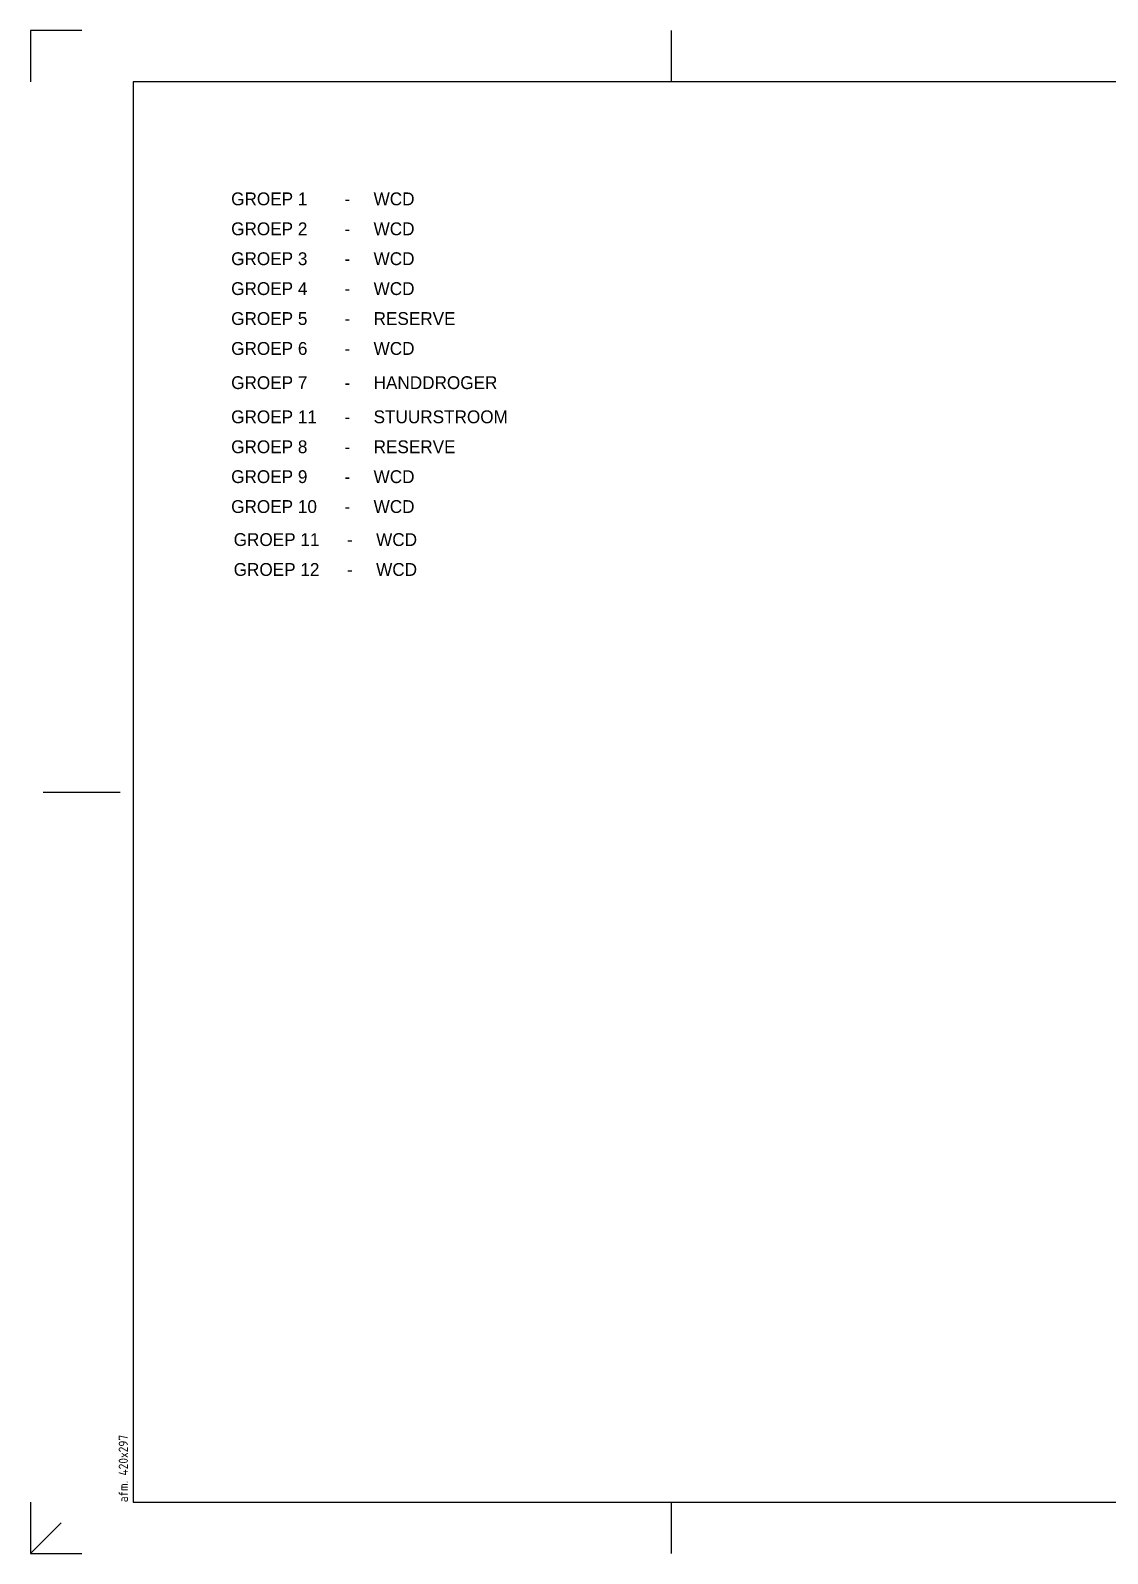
# Model space of a CAD drawing. Header units: millimetres. Extents: x 0 to 420, y 0 to 297.
# Drawn here: x 0 to 210, y 0 to 297 of the extents above; entities that cross this region are included whole.
import ezdxf

# ---------------------------------------------------------------- set-up
doc = ezdxf.new("R2010")
doc.units = ezdxf.units.MM
for name, color, linetype in [('00att018', 1, 'CONTINUOUS'), ('00kad018', 1, 'CONTINUOUS'), ('00kad070', 5, 'CONTINUOUS'), ('BL$2----_KADER', 7, 'CONTINUOUS'), ('EL6-----', 7, 'CONTINUOUS')]:
    doc.layers.add(name, color=color, linetype=linetype)
doc.styles.add('BURO-035', font='BUROFONT.shx', dxfattribs={"height": 3.5})
doc.styles.add('ISO', font='isocp.shx')

# ---------------------------------------------------------------- blocks, each defined once
blk = doc.blocks.new('a3-windesheim-hor')
at = {"layer": '00kad018', "color": 1}
for p, q in [((0, 297), (0, 287)), ((10, 297), (0, 297)), ((125, 287), (125, 297)), ((2.5, 148.5), (17.5, 148.5)), ((0, 10), (0, 0)), ((125, 0), (125, 10)), ((0, 0), (6, 6)), ((0, 0), (10, 0))]:
    blk.add_line(p, q, dxfattribs=at)
at = {"layer": '00kad070', "color": 5}
for p, q in [((20, 287), (20, 10)), ((410, 287), (20, 287)), ((20, 10), (410, 10))]:
    blk.add_line(p, q, dxfattribs=at)
at = {"layer": '00att018', "color": 1, "style": 'ISO'}
blk.add_text('afm. 420x297', height=1.8, rotation=90, dxfattribs=at).set_placement((19, 10))

msp = doc.modelspace()

# ---------------------------------------------------------------- block references
at = {"layer": 'BL$2----_KADER'}
msp.add_blockref('a3-windesheim-hor', (0, 0), dxfattribs=at)

# ---------------------------------------------------------------- texts
at = {"layer": 'EL6-----', "color": 2, "style": 'BURO-035'}
for s, p in [('GROEP 1', (39.13, 262.91)), ('WCD', (66.9, 262.91)), ('-', (61.23, 262.91)), ('GROEP 2', (39.13, 257.07)), ('WCD', (66.9, 257.07)), ('-', (61.23, 257.07)), ('GROEP 3', (39.13, 251.24)), ('WCD', (66.9, 251.24)), ('-', (61.23, 251.24)), ('GROEP 4', (39.13, 245.41)), ('-', (61.23, 245.41)), ('WCD', (66.9, 245.41)), ('GROEP 5', (39.13, 239.57)), ('-', (61.23, 239.57)), ('RESERVE', (66.9, 239.57)), ('GROEP 6', (39.13, 233.74)), ('-', (61.23, 233.74)), ('WCD', (66.9, 233.74)), ('GROEP 7', (39.13, 227.07)), ('HANDDROGER', (66.9, 227.07)), ('-', (61.23, 227.07)), ('GROEP 11', (39.13, 220.41)), ('STUURSTROOM', (66.9, 220.41)), ('-', (61.23, 220.41)), ('GROEP 8', (39.13, 214.57)), ('RESERVE', (66.9, 214.57)), ('-', (61.23, 214.57)), ('GROEP 9', (39.13, 208.74)), ('WCD', (66.9, 208.74)), ('-', (61.23, 208.74)), ('GROEP 10', (39.13, 202.91)), ('WCD', (66.9, 202.91)), ('-', (61.23, 202.91)), ('GROEP 11', (39.62, 196.47)), ('WCD', (67.39, 196.47)), ('-', (61.72, 196.47)), ('GROEP 12', (39.62, 190.64)), ('WCD', (67.39, 190.64)), ('-', (61.72, 190.64))]:
    msp.add_text(s, height=2.5, dxfattribs=at).set_placement(p)

doc.saveas('drawing.dxf')
